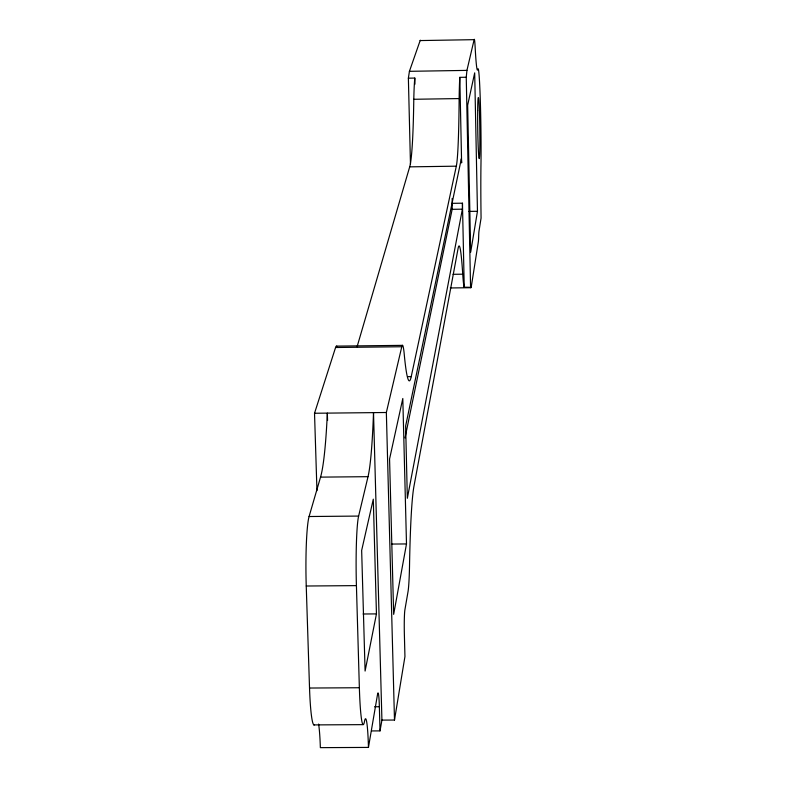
<?xml version="1.0" encoding="UTF-8"?>
<svg xmlns="http://www.w3.org/2000/svg" width="787" height="787" viewBox="0 0 787 787"><rect width="100%" height="100%" fill="white"/><g stroke="black" fill="none" stroke-linecap="round" stroke-linejoin="round"><path stroke-width="1.18" d="M371.621 730.936L380.023 730.887L381.921 720.105L394.494 720.046L404.941 656.565L404.361 633.85A19.055 1.102 89.6 0 1 404.912 609.728L407.991 591.854A51.637 2.961 89.5 0 0 409.506 566.699A143.008 7.752 89.6 0 1 413.942 486.366L458.064 248.554A131.675 5.332 89.3 0 1 462.549 271.446L462.726 274.191A69.748 2.715 89.2 0 0 464.163 287.196L470.577 287.324L466.248 77.244L466.937 70.387L474.128 39.665L420.15 40.57L409.417 71.322L408.374 78.179L410.47 164.09M466.248 77.244L459.815 77.352L459.667 79.831A69.866 2.735 89.2 0 0 459.136 98.572A135.118 5.558 89.1 0 1 456.312 166.175L411.227 376.619L407.587 376.658M408.374 78.179L414.798 78.07L414.582 80.549A69.807 3.679 89.1 0 0 413.785 99.28A135.01 7.486 89 0 1 409.693 166.854L357.082 346.752M459.815 77.352L461.615 162.919L461.349 158.689L405.639 426.003L407.341 498.289L462.382 209.175L462.461 203.194L452.25 203.331L452.141 198.452M405.01 437.966L452.161 209.322L452.25 203.331M477.463 211.28L470.675 252.194L467.655 105.212L474.689 72.857L477.463 211.28L468.963 211.398M318.597 724.06A43.846 3.689 90 0 1 320.358 747.65L368.454 747.414L377.573 694.193A20.669 1.358 89.8 0 1 379.364 706.746L380.023 730.887M406.495 543.935L393.667 614.362L389.565 459.008L402.806 398.497L406.495 543.935L391.956 544.063M376.452 613.899L365.089 671.045L361.656 550.438L373.294 499.165L376.452 613.899L363.112 613.998M394.494 720.046L386.348 412.496L401.783 346.742L335.567 347.51L314.525 413.254L316.954 490.655M368.454 747.414A43.885 3.05 89.9 0 0 364.499 721.423A55.011 3.876 89.7 0 1 359.364 687.74L356.422 585.626A55.228 3.945 89.6 0 1 358.626 516.075L368.021 476.676A160.627 11.234 89.3 0 0 373.461 413.982L373.51 412.634L381.921 720.105M314.456 724.758A54.962 4.692 89.8 0 1 309.527 688.035L306.241 586.01A55.179 4.771 89.7 0 1 309.084 516.518L320.545 477.129A160.499 13.586 89.3 0 0 327.284 414.464L327.343 413.116L327.569 420.484M409.417 71.322L466.937 70.387M413.785 99.28L459.136 98.572M409.693 166.854L456.312 166.175M452.161 209.322L462.382 209.175M453.027 274.309L462.726 274.191M450.243 287.963L470.842 287.708M336.61 346.123L402.55 345.355M314.525 413.254L386.348 412.496M320.545 477.129L368.021 476.676M309.084 516.518L358.626 516.075M306.241 586.01L356.422 585.626M309.527 688.035L359.364 687.74M374.553 706.775L379.364 706.746M313.846 724.906L363.014 724.64M414.798 78.07L414.946 84.179M462.461 203.194L464.232 287.403M335.567 347.51A51.972 4.063 89.4 0 1 337.141 346.762M401.783 346.742A52.031 3.02 89.4 0 1 404.125 353.029A146.136 8.204 89.2 0 0 411.227 376.619M420.15 40.57A33.015 1.692 89.1 0 1 420.642 40.629M474.128 39.665A33.044 1.151 89.2 0 1 475.22 48.528A85.399 2.902 89.1 0 0 477.817 69.502A58.189 1.968 89.2 0 1 480.198 97.185A58.189 1.968 89.2 0 1 481.005 161.847A78.749 2.587 89.2 0 0 481.073 218.048L478.968 231.299A23.472 0.807 89.3 0 0 478.673 236.405A29.66 1.023 89.2 0 1 478.329 241.875L471.383 286.114A69.758 2.587 89.2 0 1 470.596 287.363M477.67 110.514A30.604 1.043 89.2 0 0 479.116 158.531A30.604 1.043 89.2 0 0 479.529 115.089A30.604 1.043 89.2 0 0 477.67 110.514"/></g></svg>
